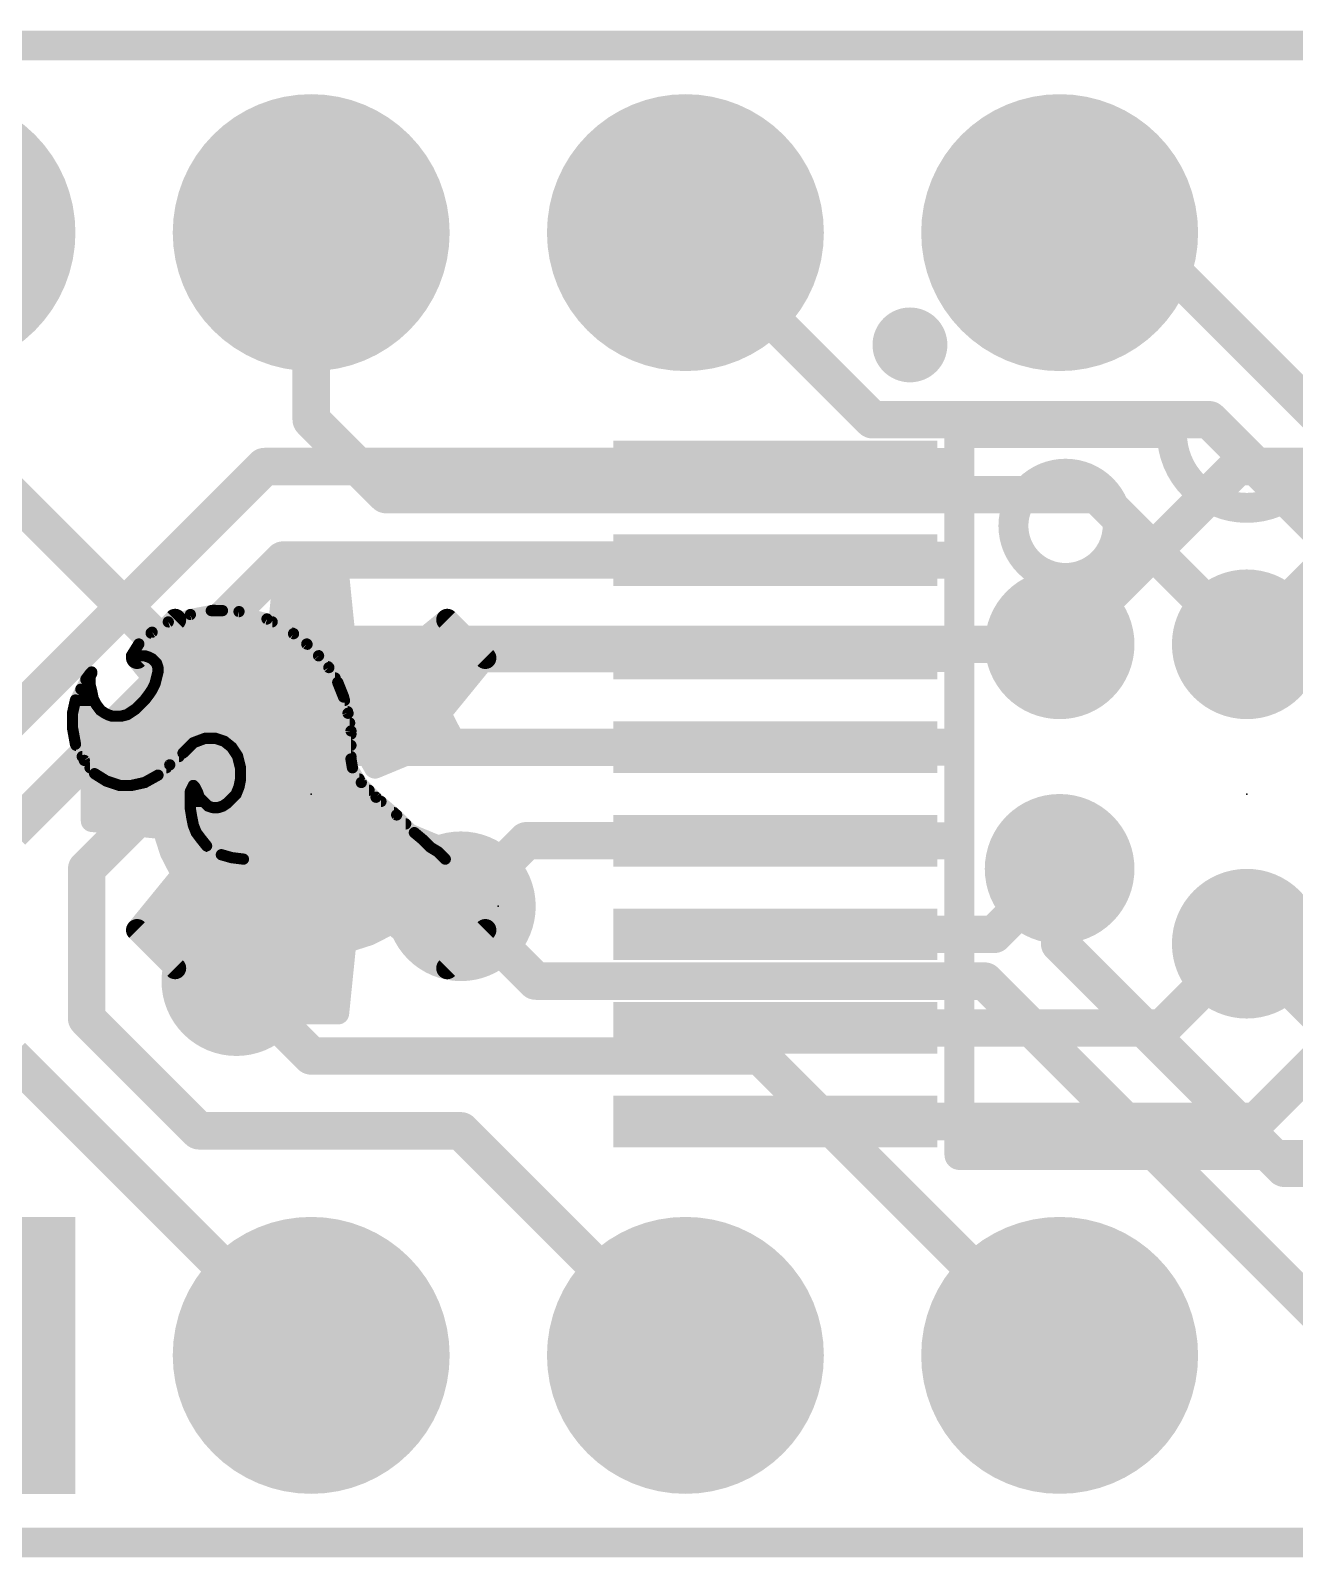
# Model space of a CAD drawing. Extents: x -40 to 67, y -21 to 32.
# Drawn here: x 1.91 to 10.48, y -0.1 to 10.26 of the extents above; entities that cross this region are included whole.
import ezdxf

# ---------------------------------------------------------------- set-up
doc = ezdxf.new("R2010")
doc.units = 0
for name, color, linetype in [('1', 12, 'CONTINUOUS'), ('16', 132, 'CONTINUOUS'), ('17', 110, 'CONTINUOUS'), ('18', 110, 'CONTINUOUS'), ('20', 53, 'CONTINUOUS'), ('21', 41, 'CONTINUOUS'), ('22', 40, 'CONTINUOUS'), ('23', 53, 'CONTINUOUS'), ('24', 53, 'CONTINUOUS'), ('51', 53, 'CONTINUOUS')]:
    doc.layers.add(name, color=color, linetype=linetype)

# ---------------------------------------------------------------- blocks, each defined once
blk = doc.blocks.new('RECT')
blk.add_solid([(-0.5, -0.5), (0.5, -0.5), (-0.5, 0.5), (0.5, 0.5)])
blk = doc.blocks.new('SQUAREP')
blk.add_solid([(-0.5, -0.5), (0.5, -0.5), (-0.5, 0.5), (0.5, 0.5)])
blk = doc.blocks.new('ROUNDP')
at = {"const_width": 0.5}
blk.add_lwpolyline([(0, -0.25, 1), (0, 0.25, 1), (0, -0.25)], format="xyb", dxfattribs=at)
blk = doc.blocks.new('ROUNDV')
at = {"const_width": 0.5}
blk.add_lwpolyline([(0, -0.25, 1), (0, 0.25, 1), (0, -0.25)], format="xyb", dxfattribs=at)

msp = doc.modelspace()

# ---------------------------------------------------------------- linework, layer by layer
at = {"layer": '1', "const_width": 0.254}
for points in [[(3.4925, 7.3025), (1.27, 5.08)], [(6.96, 7.3025), (3.4925, 7.3025)], [(10.0965, 7.3025), (8.89, 6.096)], [(13.36, 7.3025), (10.0965, 7.3025)], [(3.6195, 6.6675), (1.778, 4.826)], [(6.96, 6.6675), (3.6195, 6.6675)], [(10.7315, 6.6675), (10.16, 6.096)], [(3.7465, 6.0325), (2.286, 4.572)], [(6.96, 6.0325), (3.7465, 6.0325)], [(3.8735, 5.3975), (3.302, 4.826)], [(6.96, 5.3975), (3.8735, 5.3975)], [(3.302, 3.81), (3.302, 4.826)], [(5.2705, 4.7625), (4.826, 4.318)], [(6.96, 4.7625), (5.2705, 4.7625)], [(2.286, 4.572), (2.286, 3.556)], [(8.4455, 4.1275), (8.89, 4.572)], [(6.96, 4.1275), (8.4455, 4.1275)], [(9.5885, 3.4925), (10.16, 4.064)], [(11.43, 4.064), (10.2235, 2.8575)], [(2.286, 3.556), (3.048, 2.794)], [(6.96, 3.4925), (9.5885, 3.4925)], [(1.778, 3.302), (3.81, 1.27)], [(3.048, 2.794), (4.826, 2.794)], [(4.826, 2.794), (6.35, 1.27)], [(6.96, 2.8575), (10.2235, 2.8575)]]:
    msp.add_lwpolyline(points, dxfattribs=at)
at = {"layer": '1', "const_width": 0.127}
for points in [[(3.4925, 7.366, 1), (3.4925, 7.239)], [(3.5374, 7.2576, 1), (3.4476, 7.3474)], [(6.96, 7.239, 1), (6.96, 7.366)], [(10.0965, 7.366, 1), (10.0965, 7.239)], [(10.1414, 7.2576, 1), (10.0516, 7.3474)], [(3.6195, 6.731, 1), (3.6195, 6.604)], [(3.6644, 6.6226, 1), (3.5746, 6.7124)], [(6.96, 6.604, 1), (6.96, 6.731)], [(3.7465, 6.096, 1), (3.7465, 5.969)], [(3.7914, 5.9876, 1), (3.7016, 6.0774)], [(6.96, 5.969, 1), (6.96, 6.096)], [(8.8451, 6.1409, 1), (8.9349, 6.0511)], [(10.1151, 6.1409, 1), (10.2049, 6.0511)], [(3.8735, 5.461, 1), (3.8735, 5.334)], [(3.9184, 5.3526, 1), (3.8286, 5.4424)], [(6.96, 5.334, 1), (6.96, 5.461)], [(3.3655, 4.826, 1), (3.2385, 4.826)], [(3.2571, 4.8709, 1), (3.3469, 4.7811)], [(5.2705, 4.826, 1), (5.2705, 4.699)], [(5.3154, 4.7176, 1), (5.2256, 4.8074)], [(6.96, 4.699, 1), (6.96, 4.826)], [(2.3495, 4.572, 1), (2.2225, 4.572)], [(2.2411, 4.6169, 1), (2.3309, 4.5271)], [(8.9349, 4.5271, 1), (8.8451, 4.6169)], [(4.7811, 4.3629, 1), (4.8709, 4.2731)], [(6.96, 4.191, 1), (6.96, 4.064)], [(8.4455, 4.064, 1), (8.4455, 4.191)], [(8.4006, 4.1724, 1), (8.4904, 4.0826)], [(10.2049, 4.0191, 1), (10.1151, 4.1089)], [(3.2385, 3.81, 1), (3.3655, 3.81)], [(2.3309, 3.6009, 1), (2.2411, 3.5111)], [(2.2225, 3.556, 1), (2.3495, 3.556)], [(6.96, 3.556, 1), (6.96, 3.429)], [(9.5436, 3.5374, 1), (9.6334, 3.4476)], [(9.5885, 3.429, 1), (9.5885, 3.556)], [(3.048, 2.8575, 1), (3.048, 2.7305)], [(3.0031, 2.7491, 1), (3.0929, 2.8389)], [(4.8709, 2.8389, 1), (4.7811, 2.7491)], [(4.826, 2.7305, 1), (4.826, 2.8575)], [(6.96, 2.921, 1), (6.96, 2.794)], [(10.1786, 2.9024, 1), (10.2684, 2.8126)], [(10.2235, 2.794, 1), (10.2235, 2.921)], [(3.7651, 1.2251, 1), (3.8549, 1.3149)], [(6.3051, 1.2251, 1), (6.3949, 1.3149)]]:
    msp.add_lwpolyline(points, format="xyb", dxfattribs=at)
at = {"layer": '16', "const_width": 0.254}
for points in [[(3.81, 7.62), (3.81, 8.89)], [(7.62, 7.62), (6.35, 8.89)], [(9.398, 8.89), (8.89, 8.89)], [(11.938, 6.35), (9.398, 8.89)], [(2.794, 6.096), (1.27, 7.62)], [(4.318, 7.112), (3.81, 7.62)], [(9.906, 7.62), (7.62, 7.62)], [(11.43, 6.096), (9.906, 7.62)], [(9.144, 7.112), (4.318, 7.112)], [(10.16, 6.096), (9.144, 7.112)], [(8.89, 6.096), (2.794, 6.096)], [(8.89, 4.572), (8.89, 4.064)], [(5.334, 3.81), (4.826, 4.318)], [(8.89, 4.064), (10.414, 2.54)], [(10.16, 4.064), (11.176, 3.048)], [(3.81, 3.302), (3.302, 3.81)], [(8.382, 3.81), (5.334, 3.81)], [(10.922, 1.27), (8.382, 3.81)], [(6.858, 3.302), (3.81, 3.302)], [(8.89, 1.27), (6.858, 3.302)], [(10.414, 2.54), (12.7, 2.54)]]:
    msp.add_lwpolyline(points, dxfattribs=at)
at = {"layer": '16', "const_width": 0.127}
for points in [[(3.8735, 8.89, 1), (3.7465, 8.89)], [(6.3949, 8.9349, 1), (6.3051, 8.8451)], [(8.89, 8.9535, 1), (8.89, 8.8265)], [(9.4429, 8.9349, 1), (9.3531, 8.8451)], [(9.398, 8.8265, 1), (9.398, 8.9535)], [(3.8549, 7.6649, 1), (3.7651, 7.5751)], [(3.7465, 7.62, 1), (3.8735, 7.62)], [(7.62, 7.6835, 1), (7.62, 7.5565)], [(7.5751, 7.5751, 1), (7.6649, 7.6649)], [(9.9509, 7.6649, 1), (9.8611, 7.5751)], [(9.906, 7.5565, 1), (9.906, 7.6835)], [(4.318, 7.1755, 1), (4.318, 7.0485)], [(4.2731, 7.0671, 1), (4.3629, 7.1569)], [(9.1889, 7.1569, 1), (9.0991, 7.0671)], [(9.144, 7.0485, 1), (9.144, 7.1755)], [(2.794, 6.1595, 1), (2.794, 6.0325)], [(8.89, 6.0325, 1), (8.89, 6.1595)], [(2.7491, 6.0511, 1), (2.8389, 6.1409)], [(10.1151, 6.0511, 1), (10.2049, 6.1409)], [(8.9535, 4.572, 1), (8.8265, 4.572)], [(4.8709, 4.3629, 1), (4.7811, 4.2731)], [(8.9349, 4.1089, 1), (8.8451, 4.0191)], [(10.2049, 4.1089, 1), (10.1151, 4.0191)], [(8.8265, 4.064, 1), (8.9535, 4.064)], [(3.3469, 3.8549, 1), (3.2571, 3.7651)], [(5.334, 3.8735, 1), (5.334, 3.7465)], [(5.2891, 3.7651, 1), (5.3789, 3.8549)], [(8.4269, 3.8549, 1), (8.3371, 3.7651)], [(8.382, 3.7465, 1), (8.382, 3.8735)], [(3.81, 3.3655, 1), (3.81, 3.2385)], [(6.9029, 3.3469, 1), (6.8131, 3.2571)], [(6.858, 3.2385, 1), (6.858, 3.3655)], [(3.7651, 3.2571, 1), (3.8549, 3.3469)], [(10.414, 2.6035, 1), (10.414, 2.4765)], [(10.3691, 2.4951, 1), (10.4589, 2.5849)], [(8.8451, 1.2251, 1), (8.9349, 1.3149)]]:
    msp.add_lwpolyline(points, format="xyb", dxfattribs=at)
at = {"layer": '20', "const_width": 0.2032}
for points in [[(20.32, 10.16), (0, 10.16)], [(0, 0), (20.32, 0)]]:
    msp.add_lwpolyline(points, dxfattribs=at)
at = {"layer": '21'}
for points, const_width in [([(7.874, 8.001, 1), (7.874, 8.255, 1), (7.874, 8.001)], 0.254), ([(8.2608, 7.53, 1), (8.1592, 7.53)], 0.1016), ([(8.21, 7.5808, 1), (8.21, 7.4792)], 0.1016), ([(9.652, 7.53, 1), (10.668, 7.53)], 0.2032), ([(9.7028, 7.53, 1), (9.6012, 7.53)], 0.1016), ([(9.652, 7.4792, 1), (9.652, 7.5808)], 0.1016), ([(8.93, 6.5462, 1), (8.93, 7.2538, 1), (8.93, 6.5462)], 0.2032), ([(2.9865, 6.3167, 1), (2.9935, 6.2793)], 0.0381), ([(2.996, 6.2799, 1), (2.984, 6.3161)], 0.0381), ([(3.1319, 6.3437, 1), (3.1319, 6.3056)], 0.0381), ([(3.1511, 6.347, 1), (3.1489, 6.309)], 0.0381), ([(3.1535, 6.3093, 1), (3.1465, 6.3467)], 0.0381), ([(3.2078, 6.3056, 1), (3.2078, 6.3437)], 0.0381), ([(3.3248, 6.3364, 1), (3.3152, 6.2996)], 0.0381), ([(3.3189, 6.299, 1), (3.3211, 6.337)], 0.0381), ([(2.834, 6.2661, 1), (2.846, 6.2299)], 0.0381), ([(2.8412, 6.2675, 1), (2.8412, 6.2294)], 0.0381), ([(2.8502, 6.2319, 1), (2.8298, 6.2641)], 0.0381), ([(3.5193, 6.2847, 1), (3.5007, 6.2513)], 0.0381), ([(3.5052, 6.2496, 1), (3.5148, 6.2864)], 0.0381), ([(3.5453, 6.2294, 1), (3.5453, 6.2675)], 0.0381), ([(2.6387, 6.1151, 1), (2.6387, 6.077)], 0.0381), ([(2.6273, 6.1122, 1), (2.6527, 6.0838)], 0.0381), ([(2.6562, 6.0879, 1), (2.6238, 6.1081)], 0.0381), ([(2.7235, 6.1913, 1), (2.7235, 6.1532)], 0.0381), ([(2.7198, 6.1941, 1), (2.7402, 6.1619)], 0.0381), ([(2.7427, 6.1638, 1), (2.7173, 6.1922)], 0.0381), ([(3.7017, 6.183, 1), (3.6783, 6.153)], 0.0381), ([(3.6807, 6.1513, 1), (3.6993, 6.1847)], 0.0381), ([(3.6824, 6.1532, 1), (3.6824, 6.1913)], 0.0381), ([(3.7935, 6.1115, 1), (3.7665, 6.0845)], 0.0381), ([(3.7683, 6.083, 1), (3.7917, 6.113)], 0.0381), ([(3.782, 6.077, 1), (3.782, 6.1151)], 0.0381), ([(2.59, 6.0371, 1), (2.59, 5.999)], 0.0381), ([(2.5738, 6.0281, 1), (2.6062, 6.0079)], 0.0381), ([(2.5911, 6.0389, 1), (2.5911, 6.0008)], 0.0381), ([(2.686, 6.0361, 1), (2.674, 5.9999)], 0.0381), ([(2.68, 5.999, 1), (2.68, 6.0371)], 0.0381), ([(2.7185, 6.025, 1), (2.7015, 5.991)], 0.0381), ([(2.704, 5.9899, 1), (2.716, 6.0261)], 0.0381), ([(2.7435, 6.0115, 1), (2.7165, 5.9845)], 0.0381), ([(2.7215, 5.981, 1), (2.7385, 6.015)], 0.0381), ([(3.8743, 6.0305, 1), (3.8457, 6.0055)], 0.0381), ([(3.8465, 6.0045, 1), (3.8735, 6.0315)], 0.0381), ([(3.8582, 6.0008, 1), (3.8582, 6.0389)], 0.0381), ([(2.2965, 5.9115, 1), (2.3235, 5.8845)], 0.0381), ([(2.3291, 5.878, 1), (2.291, 5.878)], 0.0381), ([(2.3252, 5.8866, 1), (2.2948, 5.9094)], 0.0381), ([(2.3391, 5.908, 1), (2.301, 5.908)], 0.0381), ([(2.301, 5.898, 1), (2.3391, 5.898)], 0.0381), ([(2.337, 5.8895, 1), (2.303, 5.9065)], 0.0381), ([(2.3335, 5.8945, 1), (2.3065, 5.9215)], 0.0381), ([(2.7781, 5.974, 1), (2.7419, 5.962)], 0.0381), ([(2.7465, 5.9545, 1), (2.7735, 5.9815)], 0.0381), ([(2.7681, 5.9627, 1), (2.7681, 5.9245)], 0.0381), ([(2.7891, 5.938, 1), (2.751, 5.938)], 0.0381), ([(2.751, 5.908, 1), (2.7891, 5.908)], 0.0381), ([(2.7885, 5.9034, 1), (2.7515, 5.9126)], 0.0381), ([(2.7519, 5.932, 1), (2.7881, 5.944)], 0.0381), ([(3.9463, 5.9478, 1), (3.9137, 5.9282)], 0.0381), ([(3.9157, 5.9255, 1), (3.9443, 5.9505)], 0.0381), ([(3.9251, 5.9245, 1), (3.9251, 5.9627)], 0.0381), ([(2.2466, 5.8102, 1), (2.2466, 5.7721)], 0.0381), ([(2.2648, 5.8694, 1), (2.2952, 5.8466)], 0.0381), ([(2.297, 5.8495, 1), (2.263, 5.8665)], 0.0381), ([(2.2871, 5.8864, 1), (2.2871, 5.8483)], 0.0381), ([(2.293, 5.8865, 1), (2.327, 5.8695)], 0.0381), ([(2.3285, 5.8226, 1), (2.2915, 5.8134)], 0.0381), ([(2.291, 5.818, 1), (2.3291, 5.818)], 0.0381), ([(2.3387, 5.7817, 1), (2.3013, 5.7743)], 0.0381), ([(2.31, 5.8483, 1), (2.31, 5.8864)], 0.0381), ([(2.3167, 5.7721, 1), (2.3167, 5.8102)], 0.0381), ([(2.713, 5.7965, 1), (2.747, 5.7795)], 0.0381), ([(2.7316, 5.8102, 1), (2.7316, 5.7721)], 0.0381), ([(2.7459, 5.7774, 1), (2.7141, 5.7986)], 0.0381), ([(2.7315, 5.8326, 1), (2.7685, 5.8234)], 0.0381), ([(2.767, 5.8195, 1), (2.733, 5.8365)], 0.0381), ([(2.7599, 5.8864, 1), (2.7599, 5.8483)], 0.0381), ([(4.0077, 5.8451, 1), (3.9723, 5.8309)], 0.0381), ([(3.9724, 5.8483, 1), (3.9724, 5.8864)], 0.0381), ([(3.9737, 5.8282, 1), (4.0063, 5.8478)], 0.0381), ([(4.0087, 5.7721, 1), (4.0087, 5.8102)], 0.0381), ([(2.2093, 5.734, 1), (2.2093, 5.6959)], 0.0381), ([(2.193, 5.7265, 1), (2.227, 5.7095)], 0.0381), ([(2.2286, 5.7139, 1), (2.1914, 5.7221)], 0.0381), ([(2.3015, 5.7734, 1), (2.3385, 5.7826)], 0.0381), ([(2.347, 5.7365, 1), (2.313, 5.7195)], 0.0381), ([(2.3113, 5.7243, 1), (2.3487, 5.7317)], 0.0381), ([(2.3652, 5.6994, 1), (2.3348, 5.6766)], 0.0381), ([(2.333, 5.6795, 1), (2.367, 5.6965)], 0.0381), ([(2.3365, 5.6959, 1), (2.3365, 5.734)], 0.0381), ([(2.677, 5.734, 1), (2.677, 5.6959)], 0.0381), ([(2.6648, 5.7294, 1), (2.6952, 5.7066)], 0.0381), ([(2.6935, 5.7045, 1), (2.6665, 5.7315)], 0.0381), ([(2.6941, 5.7686, 1), (2.7259, 5.7474)], 0.0381), ([(2.7252, 5.7466, 1), (2.6948, 5.7694)], 0.0381), ([(4.0484, 5.743, 1), (4.0116, 5.733)], 0.0381), ([(4.0123, 5.7309, 1), (4.0477, 5.7451)], 0.0381), ([(4.0363, 5.6959, 1), (4.0363, 5.734)], 0.0381), ([(2.209, 5.628, 1), (2.1709, 5.628)], 0.0381), ([(2.1714, 5.6321, 1), (2.2086, 5.6239)], 0.0381), ([(2.19, 5.5817, 1), (2.19, 5.5436)], 0.0381), ([(2.1924, 5.6579, 1), (2.1924, 5.6198)], 0.0381), ([(2.3906, 5.6639, 1), (2.3694, 5.6321)], 0.0381), ([(2.3648, 5.6366, 1), (2.3952, 5.6594)], 0.0381), ([(2.4185, 5.645, 1), (2.4015, 5.611)], 0.0381), ([(2.3938, 5.6198, 1), (2.3938, 5.6579)], 0.0381), ([(2.3994, 5.6121, 1), (2.4206, 5.6439)], 0.0381), ([(2.436, 5.6361, 1), (2.424, 5.5999)], 0.0381), ([(2.4215, 5.601, 1), (2.4385, 5.635)], 0.0381), ([(2.46, 5.6271, 1), (2.46, 5.589)], 0.0381), ([(2.454, 5.5899, 1), (2.466, 5.6261)], 0.0381), ([(2.5154, 5.6265, 1), (2.5246, 5.5895)], 0.0381), ([(2.52, 5.589, 1), (2.52, 5.6271)], 0.0381), ([(2.5494, 5.6339, 1), (2.5706, 5.6021)], 0.0381), ([(2.5646, 5.5995, 1), (2.5554, 5.6365)], 0.0381), ([(2.5912, 5.6579, 1), (2.5912, 5.6198)], 0.0381), ([(2.6065, 5.6715, 1), (2.6335, 5.6445)], 0.0381), ([(2.6306, 5.6421, 1), (2.6094, 5.6739)], 0.0381), ([(4.0788, 5.6311, 1), (4.0412, 5.6249)], 0.0381), ([(4.0416, 5.623, 1), (4.0784, 5.633)], 0.0381), ([(4.0571, 5.6198, 1), (4.0571, 5.6579)], 0.0381), ([(4.0709, 5.5436, 1), (4.0709, 5.5817)], 0.0381), ([(2.2087, 5.5314, 1), (2.1713, 5.5246)], 0.0381), ([(2.1709, 5.528, 1), (2.209, 5.528)], 0.0381), ([(2.1976, 5.5055, 1), (2.1976, 5.4674)], 0.0381), ([(3.09, 5.4771, 1), (3.09, 5.439)], 0.0381), ([(3.0967, 5.4402, 1), (3.0833, 5.4758)], 0.0381), ([(3.166, 5.4761, 1), (3.154, 5.4399)], 0.0381), ([(3.16, 5.439, 1), (3.16, 5.4771)], 0.0381), ([(4.0991, 5.508, 1), (4.061, 5.508)], 0.0381), ([(4.0612, 5.5049, 1), (4.0988, 5.5111)], 0.0381), ([(4.08, 5.4674, 1), (4.08, 5.5055)], 0.0381), ([(2.2267, 5.4271, 1), (2.1933, 5.4089)], 0.0381), ([(2.1913, 5.4146, 1), (2.2287, 5.4214)], 0.0381), ([(2.2143, 5.4293, 1), (2.2143, 5.3912)], 0.0381), ([(2.9265, 5.3715, 1), (2.9535, 5.3445)], 0.0381), ([(2.9527, 5.3438, 1), (2.9273, 5.3722)], 0.0381), ([(3.0033, 5.4458, 1), (3.0167, 5.4102)], 0.0381), ([(2.9922, 5.3912, 1), (2.9922, 5.4293)], 0.0381), ([(3.0235, 5.4145, 1), (2.9965, 5.4415)], 0.0381), ([(3.2319, 5.4529, 1), (3.2081, 5.4231)], 0.0381), ([(3.214, 5.4199, 1), (3.226, 5.4561)], 0.0381), ([(3.2548, 5.4293, 1), (3.2548, 5.3912)], 0.0381), ([(3.2859, 5.4086, 1), (3.2541, 5.3874)], 0.0381), ([(3.2581, 5.3831, 1), (3.2819, 5.4129)], 0.0381), ([(4.08, 5.3912, 1), (4.08, 5.4293)], 0.0381), ([(2.2558, 5.3531, 1), (2.2558, 5.315)], 0.0381), ([(2.285, 5.3197, 1), (2.255, 5.2963)], 0.0381), ([(2.2533, 5.2989, 1), (2.2867, 5.3171)], 0.0381), ([(2.309, 5.2769, 1), (2.309, 5.2388)], 0.0381), ([(2.8269, 5.2388, 1), (2.8269, 5.2769)], 0.0381), ([(2.8373, 5.2922, 1), (2.8627, 5.2638)], 0.0381), ([(2.8625, 5.2637, 1), (2.8375, 5.2923)], 0.0381), ([(2.913, 5.315, 1), (2.913, 5.3531)], 0.0381), ([(3.3285, 5.3426, 1), (3.2915, 5.3334)], 0.0381), ([(3.311, 5.3531, 1), (3.311, 5.315)], 0.0381), ([(3.2941, 5.3274, 1), (3.3259, 5.3486)], 0.0381), ([(3.3491, 5.258, 1), (3.311, 5.258)], 0.0381), ([(3.33, 5.2769, 1), (3.33, 5.2388)], 0.0381), ([(4.0988, 5.3211, 1), (4.0612, 5.3149)], 0.0381), ([(4.061, 5.318, 1), (4.0991, 5.318)], 0.0381), ([(4.1063, 5.2678, 1), (4.0737, 5.2482)], 0.0381), ([(4.08, 5.315, 1), (4.08, 5.3531)], 0.0381), ([(4.0901, 5.2388, 1), (4.0901, 5.2769)], 0.0381), ([(2.3501, 5.2342, 1), (2.3299, 5.2018)], 0.0381), ([(2.325, 5.2063, 1), (2.355, 5.2297)], 0.0381), ([(2.3982, 5.2007, 1), (2.3982, 5.1626)], 0.0381), ([(2.426, 5.1861, 1), (2.414, 5.1499)], 0.0381), ([(2.4099, 5.1518, 1), (2.4301, 5.1842)], 0.0381), ([(2.6707, 5.1747, 1), (2.6893, 5.1413)], 0.0381), ([(2.6841, 5.1394, 1), (2.6759, 5.1766)], 0.0381), ([(2.7225, 5.1626, 1), (2.7225, 5.2007)], 0.0381), ([(2.7575, 5.2223, 1), (2.7825, 5.1937)], 0.0381), ([(2.7793, 5.1913, 1), (2.7607, 5.2247)], 0.0381), ([(3.33, 5.2007, 1), (3.33, 5.1626)], 0.0381), ([(3.311, 5.178, 1), (3.3491, 5.178)], 0.0381), ([(3.3487, 5.1743, 1), (3.3113, 5.1817)], 0.0381), ([(3.3115, 5.2534, 1), (3.3485, 5.2626)], 0.0381), ([(4.0712, 5.2549, 1), (4.1088, 5.2611)], 0.0381), ([(4.1635, 5.1715, 1), (4.1365, 5.1445)], 0.0381), ([(4.1337, 5.1482, 1), (4.1663, 5.1678)], 0.0381), ([(4.1358, 5.1626, 1), (4.1358, 5.2007)], 0.0381), ([(2.51, 5.157, 1), (2.51, 5.1189)], 0.0381), ([(2.504, 5.1199, 1), (2.516, 5.1561)], 0.0381), ([(2.5859, 5.1566, 1), (2.5941, 5.1194)], 0.0381), ([(2.59, 5.1189, 1), (2.59, 5.157)], 0.0381), ([(2.973, 5.1065, 1), (3.007, 5.0895)], 0.0381), ([(3.0091, 5.098, 1), (2.971, 5.098)], 0.0381), ([(2.9937, 5.1245, 1), (2.9937, 5.0864)], 0.0381), ([(3.0235, 5.1515, 1), (2.9965, 5.1245)], 0.0381), ([(3.027, 5.1295, 1), (2.993, 5.1465)], 0.0381), ([(3.037, 5.1365, 1), (3.003, 5.1195)], 0.0381), ([(3.0065, 5.1145, 1), (3.0335, 5.1415)], 0.0381), ([(3.0581, 5.094, 1), (3.0219, 5.082)], 0.0381), ([(3.023, 5.0795, 1), (3.057, 5.0965)], 0.0381), ([(3.0635, 5.0715, 1), (3.0365, 5.0445)], 0.0381), ([(3.0313, 5.0864, 1), (3.0313, 5.1245)], 0.0381), ([(3.0319, 5.052, 1), (3.0681, 5.064)], 0.0381), ([(3.2823, 5.0851, 1), (3.3177, 5.0709)], 0.0381), ([(3.3135, 5.0645, 1), (3.2865, 5.0915)], 0.0381), ([(3.311, 5.1245, 1), (3.311, 5.0864)], 0.0381), ([(3.3013, 5.1317, 1), (3.3387, 5.1243)], 0.0381), ([(3.3377, 5.1209, 1), (3.3023, 5.1351)], 0.0381), ([(4.2026, 5.0864, 1), (4.2026, 5.1245)], 0.0381), ([(4.2624, 5.0725, 1), (4.2376, 5.0435)], 0.0381), ([(4.2365, 5.0445, 1), (4.2635, 5.0715)], 0.0381), ([(2.99, 5.0483, 1), (2.99, 5.0102)], 0.0381), ([(3.0088, 4.9811, 1), (2.9712, 4.9749)], 0.0381), ([(2.971, 4.978, 1), (3.0091, 4.978)], 0.0381), ([(2.9942, 4.9721, 1), (2.9942, 4.934)], 0.0381), ([(3.0788, 5.0102, 1), (3.0788, 5.0483)], 0.0381), ([(3.116, 5.0161, 1), (3.104, 4.9799)], 0.0381), ([(3.0965, 4.9845, 1), (3.1235, 5.0115)], 0.0381), ([(3.14, 5.0071, 1), (3.14, 4.969)], 0.0381), ([(3.134, 4.9699, 1), (3.146, 5.0061)], 0.0381), ([(3.174, 5.0061, 1), (3.186, 4.9699)], 0.0381), ([(3.18, 4.969, 1), (3.18, 5.0071)], 0.0381), ([(3.1994, 5.0139, 1), (3.2206, 4.9821)], 0.0381), ([(3.216, 4.9799, 1), (3.204, 5.0161)], 0.0381), ([(3.2265, 5.0315, 1), (3.2535, 5.0045)], 0.0381), ([(3.2506, 5.0021, 1), (3.2294, 5.0339)], 0.0381), ([(3.2512, 5.0483, 1), (3.2512, 5.0102)], 0.0381), ([(4.2836, 5.0102, 1), (4.2836, 5.0483)], 0.0381), ([(4.4035, 4.9515, 1), (4.3765, 4.9245)], 0.0381), ([(4.3725, 4.934, 1), (4.3725, 4.9721)], 0.0381), ([(3.0187, 4.9217, 1), (2.9813, 4.9143)], 0.0381), ([(2.9812, 4.9149, 1), (3.0188, 4.9211)], 0.0381), ([(3.0082, 4.8959, 1), (3.0082, 4.8578)], 0.0381), ([(3.0277, 4.8751, 1), (2.9923, 4.8609)], 0.0381), ([(2.9913, 4.8643, 1), (3.0287, 4.8717)], 0.0381), ([(4.3776, 4.9235, 1), (4.4024, 4.9525)], 0.0381), ([(4.4512, 4.8578, 1), (4.4512, 4.8959)], 0.0381), ([(3.0452, 4.8294, 1), (3.0148, 4.8066)], 0.0381), ([(3.0123, 4.8109, 1), (3.0477, 4.8251)], 0.0381), ([(3.0431, 4.8197, 1), (3.0431, 4.7816)], 0.0381), ([(3.0749, 4.7899, 1), (3.0451, 4.7661)], 0.0381), ([(3.0448, 4.7666, 1), (3.0752, 4.7894)], 0.0381), ([(4.5222, 4.8326, 1), (4.4978, 4.8034)], 0.0381), ([(4.4965, 4.8045, 1), (4.5235, 4.8315)], 0.0381), ([(4.5309, 4.7816, 1), (4.5309, 4.8197)], 0.0381), ([(4.5835, 4.7815, 1), (4.5565, 4.7545)], 0.0381), ([(4.5578, 4.7534, 1), (4.5822, 4.7826)], 0.0381), ([(3.1098, 4.7443, 1), (3.0902, 4.7117)], 0.0381), ([(3.0851, 4.7161, 1), (3.1149, 4.7399)], 0.0381), ([(3.106, 4.7435, 1), (3.106, 4.7054)], 0.0381), ([(3.2052, 4.6863, 1), (3.1948, 4.6497)], 0.0381), ([(3.1902, 4.6517, 1), (3.2098, 4.6843)], 0.0381), ([(3.2693, 4.6673, 1), (3.2693, 4.6292)], 0.0381), ([(3.2724, 4.6669, 1), (3.2676, 4.6291)], 0.0381), ([(3.2648, 4.6297, 1), (3.2752, 4.6663)], 0.0381), ([(3.35, 4.657, 1), (3.35, 4.6189)], 0.0381), ([(3.3476, 4.6191, 1), (3.3524, 4.6569)], 0.0381), ([(4.6298, 4.7343, 1), (4.6102, 4.7017)], 0.0381), ([(4.6065, 4.7045, 1), (4.6335, 4.7315)], 0.0381), ([(4.6136, 4.7054, 1), (4.6136, 4.7435)], 0.0381), ([(4.6835, 4.7015, 1), (4.6565, 4.6745)], 0.0381), ([(4.6602, 4.6717, 1), (4.6798, 4.7043)], 0.0381), ([(4.7065, 4.6245, 1), (4.7335, 4.6515)], 0.0381), ([(4.7098, 4.6292, 1), (4.7098, 4.6673)], 0.0381), ([(4.72, 4.6189, 1), (4.72, 4.657)], 0.0381), ([(8.21, 2.6808, 1), (8.21, 2.5792)], 0.1016), ([(8.1592, 2.63, 1), (8.2608, 2.63)], 0.1016)]:
    msp.add_lwpolyline(points, format="xyb", dxfattribs=dict(at, const_width=const_width))
for points, const_width in [([(8.21, 2.63), (8.21, 7.53)], 0.2032), ([(9.652, 7.53), (8.21, 7.53)], 0.2032), ([(2.99, 6.298), (2.84, 6.248)], 0.0762), ([(3.15, 6.328), (2.99, 6.298)], 0.0762), ([(3.1319, 6.3246), (3.2078, 6.3246)], 0.0762), ([(3.32, 6.318), (3.15, 6.328)], 0.0762), ([(3.51, 6.268), (3.32, 6.318)], 0.0762), ([(2.84, 6.248), (2.73, 6.178)], 0.0762), ([(2.8412, 6.2484), (3.5453, 6.2484)], 0.0762), ([(3.69, 6.168), (3.51, 6.268)], 0.0762), ([(2.64, 6.098), (2.59, 6.018)], 0.0762), ([(2.6387, 6.096), (3.782, 6.096)], 0.0762), ([(2.73, 6.178), (2.64, 6.098)], 0.0762), ([(2.7235, 6.1722), (3.6824, 6.1722)], 0.0762), ([(3.78, 6.098), (3.69, 6.168)], 0.0762), ([(3.86, 6.018), (3.78, 6.098)], 0.0762), ([(2.59, 6.018), (2.68, 6.018)], 0.0762), ([(2.5911, 6.0198), (3.8582, 6.0198)], 0.0762), ([(2.68, 6.018), (2.71, 6.008)], 0.0762), ([(2.71, 6.008), (2.73, 5.998)], 0.0762), ([(2.73, 5.998), (2.76, 5.968)], 0.0762), ([(3.93, 5.938), (3.86, 6.018)], 0.0762), ([(2.31, 5.898), (2.28, 5.858)], 0.0762), ([(2.32, 5.908), (2.31, 5.898)], 0.0762), ([(2.31, 5.878), (2.32, 5.898)], 0.0762), ([(2.31, 5.818), (2.31, 5.878)], 0.0762), ([(2.32, 5.898), (2.32, 5.908)], 0.0762), ([(2.77, 5.908), (2.75, 5.828)], 0.0762), ([(2.76, 5.968), (2.77, 5.938)], 0.0762), ([(2.7681, 5.9436), (3.9251, 5.9436)], 0.0762), ([(2.77, 5.938), (2.77, 5.908)], 0.0762), ([(3.99, 5.838), (3.93, 5.938)], 0.0762), ([(2.28, 5.858), (2.21, 5.718)], 0.0762), ([(2.2466, 5.7912), (2.3167, 5.7912)], 0.0762), ([(2.2871, 5.8674), (2.31, 5.8674)], 0.0762), ([(2.32, 5.778), (2.31, 5.818)], 0.0762), ([(2.33, 5.728), (2.32, 5.778)], 0.0762), ([(2.73, 5.788), (2.71, 5.758)], 0.0762), ([(2.75, 5.828), (2.73, 5.788)], 0.0762), ([(2.7316, 5.7912), (4.0087, 5.7912)], 0.0762), ([(2.7599, 5.8674), (3.9724, 5.8674)], 0.0762), ([(4.03, 5.738), (3.99, 5.838)], 0.0762), ([(2.21, 5.718), (2.19, 5.628)], 0.0762), ([(2.2093, 5.715), (2.3365, 5.715)], 0.0762), ([(2.35, 5.688), (2.33, 5.728)], 0.0762), ([(2.38, 5.648), (2.35, 5.688)], 0.0762), ([(2.68, 5.718), (2.62, 5.658)], 0.0762), ([(2.677, 5.715), (4.0363, 5.715)], 0.0762), ([(2.71, 5.758), (2.68, 5.718)], 0.0762), ([(4.06, 5.628), (4.03, 5.738)], 0.0762), ([(2.19, 5.628), (2.19, 5.528)], 0.0762), ([(2.19, 5.5626), (4.0709, 5.5626)], 0.0762), ([(2.1924, 5.6388), (2.3938, 5.6388)], 0.0762), ([(2.41, 5.628), (2.38, 5.648)], 0.0762), ([(2.43, 5.618), (2.41, 5.628)], 0.0762), ([(2.46, 5.608), (2.43, 5.618)], 0.0762), ([(2.52, 5.608), (2.46, 5.608)], 0.0762), ([(2.56, 5.618), (2.52, 5.608)], 0.0762), ([(2.62, 5.658), (2.56, 5.618)], 0.0762), ([(2.5912, 5.6388), (4.0571, 5.6388)], 0.0762), ([(4.08, 5.508), (4.06, 5.628)], 0.0762), ([(2.19, 5.528), (2.21, 5.418)], 0.0762), ([(2.1976, 5.4864), (4.08, 5.4864)], 0.0762), ([(3.01, 5.428), (3.09, 5.458)], 0.0762), ([(3.09, 5.458), (3.16, 5.458)], 0.0762), ([(3.16, 5.458), (3.22, 5.438)], 0.0762), ([(4.08, 5.318), (4.08, 5.508)], 0.0762), ([(2.21, 5.418), (2.27, 5.308)], 0.0762), ([(2.2143, 5.4102), (2.9922, 5.4102)], 0.0762), ([(2.85, 5.278), (2.94, 5.358)], 0.0762), ([(2.94, 5.358), (3.01, 5.428)], 0.0762), ([(3.22, 5.438), (3.27, 5.398)], 0.0762), ([(3.2548, 5.4102), (4.08, 5.4102)], 0.0762), ([(3.27, 5.398), (3.31, 5.338)], 0.0762), ([(2.2558, 5.334), (2.913, 5.334)], 0.0762), ([(2.27, 5.308), (2.34, 5.218)], 0.0762), ([(2.309, 5.2578), (2.8269, 5.2578)], 0.0762), ([(2.77, 5.208), (2.85, 5.278)], 0.0762), ([(3.31, 5.338), (3.33, 5.258)], 0.0762), ([(3.311, 5.334), (4.08, 5.334)], 0.0762), ([(3.33, 5.258), (3.33, 5.178)], 0.0762), ([(3.33, 5.2578), (4.0901, 5.2578)], 0.0762), ([(4.09, 5.258), (4.08, 5.318)], 0.0762), ([(4.15, 5.158), (4.09, 5.258)], 0.0762), ([(2.34, 5.218), (2.42, 5.168)], 0.0762), ([(2.3982, 5.1816), (2.7225, 5.1816)], 0.0762), ([(2.42, 5.168), (2.51, 5.138)], 0.0762), ([(2.59, 5.138), (2.68, 5.158)], 0.0762), ([(2.68, 5.158), (2.77, 5.208)], 0.0762), ([(3.33, 5.178), (3.32, 5.128)], 0.0762), ([(3.33, 5.1816), (4.1358, 5.1816)], 0.0762), ([(4.25, 5.058), (4.15, 5.158)], 0.0762), ([(2.51, 5.138), (2.59, 5.138)], 0.0762), ([(3.01, 5.138), (2.99, 5.098)], 0.0762), ([(2.99, 5.098), (2.99, 4.978)], 0.0762), ([(2.9937, 5.1054), (3.0313, 5.1054)], 0.0762), ([(3.02, 5.128), (3.01, 5.138)], 0.0762), ([(3.04, 5.088), (3.02, 5.128)], 0.0762), ([(3.05, 5.058), (3.04, 5.088)], 0.0762), ([(3.11, 4.998), (3.05, 5.058)], 0.0762), ([(3.3, 5.078), (3.24, 5.018)], 0.0762), ([(3.32, 5.128), (3.3, 5.078)], 0.0762), ([(3.311, 5.1054), (4.2026, 5.1054)], 0.0762), ([(4.39, 4.938), (4.25, 5.058)], 0.0762), ([(2.99, 5.0292), (3.0788, 5.0292)], 0.0762), ([(2.99, 4.978), (3, 4.918)], 0.0762), ([(2.9942, 4.953), (4.3725, 4.953)], 0.0762), ([(3.14, 4.988), (3.11, 4.998)], 0.0762), ([(3.18, 4.988), (3.14, 4.988)], 0.0762), ([(3.21, 4.998), (3.18, 4.988)], 0.0762), ([(3.24, 5.018), (3.21, 4.998)], 0.0762), ([(3.2512, 5.0292), (4.2836, 5.0292)], 0.0762), ([(4.51, 4.818), (4.39, 4.938)], 0.0762), ([(3, 4.918), (3.01, 4.868)], 0.0762), ([(3.0082, 4.8768), (4.4512, 4.8768)], 0.0762), ([(3.01, 4.868), (3.03, 4.818)], 0.0762), ([(3.03, 4.818), (3.06, 4.778)], 0.0762), ([(3.0431, 4.8006), (4.5309, 4.8006)], 0.0762), ([(3.06, 4.778), (3.1, 4.728)], 0.0762), ([(4.57, 4.768), (4.51, 4.818)], 0.0762), ([(4.62, 4.718), (4.57, 4.768)], 0.0762), ([(3.1, 4.728), (3.2, 4.668)], 0.0762), ([(3.106, 4.7244), (4.6136, 4.7244)], 0.0762), ([(3.2, 4.668), (3.27, 4.648)], 0.0762), ([(3.2693, 4.6482), (4.7098, 4.6482)], 0.0762), ([(3.27, 4.648), (3.35, 4.638)], 0.0762), ([(3.35, 4.638), (4.72, 4.638)], 0.0762), ([(4.67, 4.688), (4.62, 4.718)], 0.0762), ([(4.72, 4.638), (4.67, 4.688)], 0.0762), ([(12.11, 2.63), (8.21, 2.63)], 0.2032)]:
    msp.add_lwpolyline(points, dxfattribs=dict(at, const_width=const_width))
at = {"layer": '22', "const_width": 0.15}
for points in [[(3.578, 6.0849), (3.6272, 6.5688)], [(3.6272, 6.5688), (3.9928, 6.5688)], [(3.9928, 6.5688), (4.042, 6.0849)], [(3.6151, 6.45), (4.0049, 6.45)], [(2.628, 6.0035), (2.8865, 6.262)], [(2.8865, 6.262), (3.2635, 5.9546)], [(3.5999, 6.3), (4.0201, 6.3)], [(4.3565, 5.9546), (4.7335, 6.262)], [(4.7335, 6.262), (4.992, 6.0035)], [(2.7745, 6.15), (3.0239, 6.15)], [(3.5846, 6.15), (4.0354, 6.15)], [(4.5961, 6.15), (4.8455, 6.15)], [(3.4153, 6.0328), (3.578, 6.0849)], [(4.042, 6.0849), (4.2047, 6.0328)], [(2.9354, 5.6265), (2.628, 6.0035)], [(2.6309, 6), (3.2078, 6)], [(3.2635, 5.9546), (3.4153, 6.0328)], [(3.3516, 6), (4.2684, 6)], [(4.2047, 6.0328), (4.3565, 5.9546)], [(4.4122, 6), (4.9891, 6)], [(4.992, 6.0035), (4.6846, 5.6265)], [(2.7532, 5.85), (4.8668, 5.85)], [(2.8572, 5.4747), (2.9354, 5.6265)], [(2.8755, 5.7), (4.7445, 5.7)], [(4.6846, 5.6265), (4.7628, 5.4747)], [(2.896, 5.55), (4.724, 5.55)], [(3.6986, 5.5353), (3.5936, 5.4958)], [(3.81, 5.5488), (3.6986, 5.5353)], [(3.9194, 5.5359), (3.81, 5.5488)], [(4.0228, 5.4977), (3.9194, 5.5359)], [(2.8051, 5.312), (2.8572, 5.4747)], [(3.501, 5.4324), (3.4261, 5.3489)], [(3.5936, 5.4958), (3.501, 5.4324)], [(4.1145, 5.4365), (4.0228, 5.4977)], [(4.1893, 5.3556), (4.1145, 5.4365)], [(4.7628, 5.4747), (4.2431, 5.2594)], [(2.8333, 5.4), (3.4719, 5.4)], [(3.4261, 5.3489), (3.3732, 5.2499)], [(4.1482, 5.4), (4.5825, 5.4)], [(4.2431, 5.2594), (4.1893, 5.3556)], [(2.3212, 5.2628), (2.8051, 5.312)], [(2.3212, 4.8972), (2.3212, 5.2628)], [(2.3212, 5.25), (3.3733, 5.25)], [(3.3732, 5.2499), (3.3454, 5.1412)], [(3.3454, 5.1412), (3.3442, 5.029)], [(2.3212, 5.1), (3.3449, 5.1)], [(3.3442, 5.029), (3.3696, 4.9198)], [(2.3212, 4.95), (3.3626, 4.95)], [(3.3696, 4.9198), (3.4204, 4.8197)], [(4.188, 4.8028), (4.2431, 4.9006)], [(4.2431, 4.9006), (4.7628, 4.6853)], [(2.8051, 4.848), (2.3212, 4.8972)], [(2.8572, 4.6853), (2.8051, 4.848)], [(2.8205, 4.8), (3.4372, 4.8)], [(3.4204, 4.8197), (3.4934, 4.7345)], [(4.1113, 4.721), (4.188, 4.8028)], [(4.1854, 4.8), (4.4859, 4.8)], [(3.4934, 4.7345), (3.5846, 4.6692)], [(4.0173, 4.6597), (4.1113, 4.721)], [(2.9354, 4.5335), (2.8572, 4.6853)], [(2.8754, 4.65), (3.6323, 4.65)], [(3.5846, 4.6692), (3.6887, 4.6273)], [(3.6887, 4.6273), (3.7998, 4.6115)], [(3.7998, 4.6115), (3.9115, 4.6225)], [(3.9115, 4.6225), (4.0173, 4.6597)], [(3.9899, 4.65), (4.7446, 4.65)], [(4.7628, 4.6853), (4.6846, 4.5335)], [(2.628, 4.1565), (2.9354, 4.5335)], [(2.9081, 4.5), (4.7119, 4.5)], [(4.6846, 4.5335), (4.992, 4.1565)], [(2.7858, 4.35), (4.8342, 4.35)], [(2.6635, 4.2), (3.2569, 4.2)], [(3.2635, 4.2054), (2.8865, 3.898)], [(3.4153, 4.1272), (3.2635, 4.2054)], [(3.274, 4.2), (4.346, 4.2)], [(4.3565, 4.2054), (4.2047, 4.1272)], [(4.7335, 3.898), (4.3565, 4.2054)], [(4.3631, 4.2), (4.9565, 4.2)], [(2.8865, 3.898), (2.628, 4.1565)], [(3.578, 4.0751), (3.4153, 4.1272)], [(3.6272, 3.5912), (3.578, 4.0751)], [(4.042, 4.0751), (3.9928, 3.5912)], [(4.2047, 4.1272), (4.042, 4.0751)], [(4.992, 4.1565), (4.7335, 3.898)], [(2.7345, 4.05), (3.0729, 4.05)], [(3.5806, 4.05), (4.0395, 4.05)], [(4.5471, 4.05), (4.8855, 4.05)], [(2.8845, 3.9), (2.889, 3.9)], [(3.5958, 3.9), (4.0242, 3.9)], [(4.7311, 3.9), (4.7355, 3.9)], [(3.6111, 3.75), (4.0089, 3.75)], [(3.6263, 3.6), (3.9937, 3.6)], [(3.9928, 3.5912), (3.6272, 3.5912)]]:
    msp.add_lwpolyline(points, dxfattribs=at)
at = {"layer": '22', "const_width": 0.075}
for points in [[(3.6272, 6.6063, 1), (3.6272, 6.5313)], [(3.6645, 6.565, 1), (3.5899, 6.5726)], [(4.0301, 6.5726, 1), (3.9555, 6.565)], [(3.9928, 6.5313, 1), (3.9928, 6.6063)], [(3.6151, 6.4875, 1), (3.6151, 6.4125)], [(4.0049, 6.4125, 1), (4.0049, 6.4875)], [(2.9102, 6.2911, 1), (2.8628, 6.2329)], [(2.913, 6.2355, 1), (2.86, 6.2885)], [(3.5999, 6.3375, 1), (3.5999, 6.2625)], [(4.0201, 6.2625, 1), (4.0201, 6.3375)], [(4.76, 6.2885, 1), (4.707, 6.2355)], [(4.7572, 6.2329, 1), (4.7098, 6.2911)], [(2.7745, 6.1875, 1), (2.7745, 6.1125)], [(3.0239, 6.1125, 1), (3.0239, 6.1875)], [(3.5846, 6.1875, 1), (3.5846, 6.1125)], [(4.0354, 6.1125, 1), (4.0354, 6.1875)], [(4.5961, 6.1875, 1), (4.5961, 6.1125)], [(4.8455, 6.1125, 1), (4.8455, 6.1875)], [(3.5407, 6.0887, 1), (3.6153, 6.0811)], [(3.5894, 6.0492, 1), (3.5666, 6.1206)], [(4.0534, 6.1206, 1), (4.0306, 6.0492)], [(4.0047, 6.0811, 1), (4.0793, 6.0887)], [(2.6571, 6.0272, 1), (2.5989, 5.9798)], [(2.6015, 6.03, 1), (2.6545, 5.977)], [(2.6309, 6.0375, 1), (2.6309, 5.9625)], [(3.2078, 5.9625, 1), (3.2078, 6.0375)], [(3.2463, 5.9879, 1), (3.2807, 5.9213)], [(3.2398, 5.9255, 1), (3.2872, 5.9837)], [(3.3516, 6.0375, 1), (3.3516, 5.9625)], [(3.4039, 6.0685, 1), (3.4268, 5.9971)], [(3.4325, 5.9995, 1), (3.3982, 6.0662)], [(4.2218, 6.0662, 1), (4.1875, 5.9995)], [(4.1932, 5.9971, 1), (4.2161, 6.0685)], [(4.2684, 5.9625, 1), (4.2684, 6.0375)], [(4.3328, 5.9837, 1), (4.3802, 5.9255)], [(4.3393, 5.9213, 1), (4.3737, 5.9879)], [(4.4122, 6.0375, 1), (4.4122, 5.9625)], [(5.0211, 5.9798, 1), (4.9629, 6.0272)], [(4.9655, 5.977, 1), (5.0185, 6.03)], [(4.9891, 5.9625, 1), (4.9891, 6.0375)], [(2.7532, 5.8875, 1), (2.7532, 5.8125)], [(4.8668, 5.8125, 1), (4.8668, 5.8875)], [(2.8755, 5.7375, 1), (2.8755, 5.6625)], [(2.9687, 5.6093, 1), (2.9021, 5.6437)], [(4.7179, 5.6437, 1), (4.6513, 5.6093)], [(4.7445, 5.6625, 1), (4.7445, 5.7375)], [(2.896, 5.5875, 1), (2.896, 5.5125)], [(2.9063, 5.6028, 1), (2.9645, 5.6502)], [(3.6941, 5.5726, 1), (3.7031, 5.4981)], [(3.7118, 5.5003, 1), (3.6854, 5.5704)], [(3.8144, 5.586, 1), (3.8056, 5.5116)], [(3.8145, 5.5116, 1), (3.8055, 5.586)], [(3.9324, 5.571, 1), (3.9065, 5.5007)], [(3.915, 5.4986, 1), (3.9238, 5.5731)], [(4.6555, 5.6502, 1), (4.7137, 5.6028)], [(4.724, 5.5125, 1), (4.724, 5.5875)], [(2.8238, 5.4918, 1), (2.8905, 5.4575)], [(2.8929, 5.4632, 1), (2.8215, 5.4861)], [(3.4798, 5.4634, 1), (3.5222, 5.4015)], [(3.5289, 5.4074, 1), (3.4731, 5.4575)], [(3.5804, 5.5309, 1), (3.6068, 5.4607)], [(3.6148, 5.4649, 1), (3.5724, 5.5268)], [(4.0437, 5.5289, 1), (4.002, 5.4665)], [(4.0099, 5.4625, 1), (4.0358, 5.5329)], [(4.142, 5.4619, 1), (4.0869, 5.411)], [(4.0936, 5.4053, 1), (4.1353, 5.4677)], [(4.7295, 5.4575, 1), (4.7961, 5.4919)], [(4.7772, 5.4401, 1), (4.7484, 5.5093)], [(2.8333, 5.4375, 1), (2.8333, 5.3625)], [(3.3982, 5.3739, 1), (3.454, 5.3239)], [(3.4592, 5.3312, 1), (3.393, 5.3666)], [(3.4719, 5.3625, 1), (3.4719, 5.4375)], [(4.1482, 5.4375, 1), (4.1482, 5.3625)], [(4.222, 5.3739, 1), (4.1565, 5.3372)], [(4.1617, 5.3301, 1), (4.2168, 5.381)], [(4.5825, 5.3625, 1), (4.5825, 5.4375)], [(2.3587, 5.2628, 1), (2.2837, 5.2628)], [(2.3174, 5.3001, 1), (2.325, 5.2255)], [(2.3212, 5.2875, 1), (2.3212, 5.2125)], [(2.7694, 5.3234, 1), (2.8408, 5.3006)], [(2.8089, 5.2747, 1), (2.8013, 5.3493)], [(3.3402, 5.2676, 1), (3.4063, 5.2322)], [(3.4096, 5.2406, 1), (3.3369, 5.2592)], [(3.3733, 5.2125, 1), (3.3733, 5.2875)], [(4.2287, 5.294, 1), (4.2575, 5.2248)], [(4.2104, 5.2411, 1), (4.2758, 5.2777)], [(3.3829, 5.1408, 1), (3.3079, 5.1416)], [(3.3091, 5.1505, 1), (3.3817, 5.1319)], [(2.3212, 5.1375, 1), (2.3212, 5.0625)], [(3.3807, 5.0375, 1), (3.3076, 5.0205)], [(3.3449, 5.0625, 1), (3.3449, 5.1375)], [(2.3212, 4.9875, 1), (2.3212, 4.9125)], [(3.3067, 5.0294, 1), (3.3817, 5.0286)], [(3.4031, 4.9367, 1), (3.3362, 4.9028)], [(3.3626, 4.9125, 1), (3.3626, 4.9875)], [(4.2575, 4.9352, 1), (4.2287, 4.866)], [(4.2758, 4.8822, 1), (4.2104, 4.919)], [(2.325, 4.9345, 1), (2.3174, 4.8599)], [(2.2837, 4.8972, 1), (2.3587, 4.8972)], [(2.8408, 4.8594, 1), (2.7694, 4.8366)], [(2.8205, 4.8375, 1), (2.8205, 4.7625)], [(2.8013, 4.8107, 1), (2.8089, 4.8853)], [(3.3331, 4.9112, 1), (3.4062, 4.9283)], [(3.4488, 4.8441, 1), (3.3919, 4.7953)], [(3.3869, 4.8027, 1), (3.4538, 4.8366)], [(3.4372, 4.7625, 1), (3.4372, 4.8375)], [(4.1854, 4.8375, 1), (4.1854, 4.7625)], [(4.2154, 4.7772, 1), (4.1607, 4.8285)], [(4.4859, 4.7625, 1), (4.4859, 4.8375)], [(3.5153, 4.765, 1), (3.4716, 4.704)], [(3.465, 4.7101, 1), (3.5219, 4.7589)], [(4.084, 4.7466, 1), (4.1387, 4.6953)], [(4.1318, 4.6895, 1), (4.0908, 4.7524)], [(4.1554, 4.8212, 1), (4.2207, 4.7844)], [(2.8905, 4.7025, 1), (2.8238, 4.6682)], [(2.8215, 4.6739, 1), (2.8929, 4.6968)], [(2.8754, 4.6875, 1), (2.8754, 4.6125)], [(3.5986, 4.7039, 1), (3.5706, 4.6344)], [(3.5628, 4.6387, 1), (3.6065, 4.6996)], [(3.6323, 4.6125, 1), (3.6323, 4.6875)], [(3.694, 4.6645, 1), (3.6834, 4.5902)], [(3.6748, 4.5925, 1), (3.7027, 4.6621)], [(3.7962, 4.6488, 1), (3.8035, 4.5741)], [(3.7945, 4.5743, 1), (3.8051, 4.6486)], [(3.899, 4.6578, 1), (3.9239, 4.5871)], [(3.9152, 4.5851, 1), (3.9078, 4.6598)], [(3.9899, 4.6875, 1), (3.9899, 4.6125)], [(3.9969, 4.6911, 1), (4.0378, 4.6282)], [(4.0298, 4.6243, 1), (4.0049, 4.695)], [(4.7961, 4.6681, 1), (4.7295, 4.7025)], [(4.7446, 4.6125, 1), (4.7446, 4.6875)], [(4.7484, 4.6507, 1), (4.7772, 4.7199)], [(2.9081, 4.5375, 1), (2.9081, 4.4625)], [(2.9021, 4.5163, 1), (2.9687, 4.5507)], [(2.9645, 4.5098, 1), (2.9063, 4.5572)], [(4.7137, 4.5572, 1), (4.6555, 4.5098)], [(4.6513, 4.5507, 1), (4.7179, 4.5163)], [(4.7119, 4.4625, 1), (4.7119, 4.5375)], [(2.7858, 4.3875, 1), (2.7858, 4.3125)], [(4.8342, 4.3125, 1), (4.8342, 4.3875)], [(2.6635, 4.2375, 1), (2.6635, 4.1625)], [(3.2807, 4.2387, 1), (3.2463, 4.1721)], [(3.274, 4.2375, 1), (3.274, 4.1625)], [(3.2872, 4.1763, 1), (3.2398, 4.2345)], [(3.2569, 4.1625, 1), (3.2569, 4.2375)], [(4.3802, 4.2345, 1), (4.3328, 4.1763)], [(4.3631, 4.2375, 1), (4.3631, 4.1625)], [(4.3737, 4.1721, 1), (4.3393, 4.2387)], [(4.346, 4.1625, 1), (4.346, 4.2375)], [(4.9565, 4.1625, 1), (4.9565, 4.2375)], [(2.6545, 4.183, 1), (2.6015, 4.13)], [(2.5989, 4.1802, 1), (2.6571, 4.1328)], [(3.4268, 4.1629, 1), (3.4039, 4.0915)], [(3.3982, 4.0938, 1), (3.4325, 4.1605)], [(3.6153, 4.0789, 1), (3.5407, 4.0713)], [(3.5666, 4.0394, 1), (3.5894, 4.1108)], [(4.0306, 4.1108, 1), (4.0534, 4.0394)], [(4.0793, 4.0713, 1), (4.0047, 4.0789)], [(4.1875, 4.1605, 1), (4.2218, 4.0938)], [(4.2161, 4.0915, 1), (4.1932, 4.1629)], [(4.9629, 4.1328, 1), (5.0211, 4.1802)], [(5.0185, 4.13, 1), (4.9655, 4.183)], [(2.7345, 4.0875, 1), (2.7345, 4.0125)], [(3.0729, 4.0125, 1), (3.0729, 4.0875)], [(3.5806, 4.0875, 1), (3.5806, 4.0125)], [(4.0395, 4.0125, 1), (4.0395, 4.0875)], [(4.5471, 4.0875, 1), (4.5471, 4.0125)], [(4.8855, 4.0125, 1), (4.8855, 4.0875)], [(2.8845, 3.9375, 1), (2.8845, 3.8625)], [(2.8628, 3.9271, 1), (2.9102, 3.8689)], [(2.86, 3.8715, 1), (2.913, 3.9245)], [(2.889, 3.8625, 1), (2.889, 3.9375)], [(3.5958, 3.9375, 1), (3.5958, 3.8625)], [(4.0242, 3.8625, 1), (4.0242, 3.9375)], [(4.7311, 3.9375, 1), (4.7311, 3.8625)], [(4.707, 3.9245, 1), (4.76, 3.8715)], [(4.7098, 3.8689, 1), (4.7572, 3.9271)], [(4.7355, 3.8625, 1), (4.7355, 3.9375)], [(3.6111, 3.7875, 1), (3.6111, 3.7125)], [(4.0089, 3.7125, 1), (4.0089, 3.7875)], [(3.6263, 3.6375, 1), (3.6263, 3.5625)], [(3.6272, 3.6287, 1), (3.6272, 3.5537)], [(3.5899, 3.5874, 1), (3.6645, 3.595)], [(3.9555, 3.595, 1), (4.0301, 3.5874)], [(3.9928, 3.5537, 1), (3.9928, 3.6287)], [(3.9937, 3.5625, 1), (3.9937, 3.6375)]]:
    msp.add_lwpolyline(points, format="xyb", dxfattribs=at)
at = {"layer": '23'}
for p in [(10.16, 5.08), (5.08, 4.318)]:
    msp.add_point(p, dxfattribs=at)
at = {"layer": '24'}
msp.add_point((3.81, 5.08), dxfattribs=at)

# ---------------------------------------------------------------- block references
at = {"layer": '1', "xscale": 0.35, "yscale": 2.2, "rotation": 270}
for p in [(6.96, 7.3025), (6.96, 6.6675), (6.96, 6.0325), (6.96, 5.3975), (6.96, 4.7625), (6.96, 4.1275), (6.96, 3.4925), (6.96, 2.8575)]:
    msp.add_blockref('RECT', p, dxfattribs=at)
at = {"layer": '17', "xscale": 1.8796, "yscale": 1.8796, "rotation": 90}
for name, p in [('ROUNDP', (1.27, 8.89)), ('ROUNDP', (1.27, 8.89)), ('ROUNDP', (3.81, 8.89)), ('ROUNDP', (3.81, 8.89)), ('ROUNDP', (6.35, 8.89)), ('ROUNDP', (6.35, 8.89)), ('ROUNDP', (8.89, 8.89)), ('ROUNDP', (8.89, 8.89)), ('SQUAREP', (1.27, 1.27)), ('SQUAREP', (1.27, 1.27)), ('ROUNDP', (3.81, 1.27)), ('ROUNDP', (3.81, 1.27)), ('ROUNDP', (6.35, 1.27)), ('ROUNDP', (6.35, 1.27)), ('ROUNDP', (8.89, 1.27)), ('ROUNDP', (8.89, 1.27))]:
    msp.add_blockref(name, p, dxfattribs=at)
at = {"layer": '18', "xscale": 1.016, "yscale": 1.016}
for p in [(8.89, 6.096), (8.89, 6.096), (10.16, 6.096), (10.16, 6.096), (8.89, 4.572), (8.89, 4.572), (4.826, 4.318), (4.826, 4.318), (10.16, 4.064), (10.16, 4.064), (3.302, 3.81), (3.302, 3.81)]:
    msp.add_blockref('ROUNDV', p, dxfattribs=at)
at = {"layer": '51', "xscale": 0.508, "yscale": 0.508}
for p in [(3.81, 8.89), (6.35, 8.89), (8.89, 8.89), (3.81, 1.27), (6.35, 1.27), (8.89, 1.27)]:
    msp.add_blockref('RECT', p, dxfattribs=at)
at = {"layer": '51', "xscale": 0.25, "yscale": 1.06, "rotation": 270}
for p in [(7.68, 7.3025), (7.68, 6.6675), (7.68, 6.0325), (7.68, 5.3975), (7.68, 4.7625), (7.68, 4.1275), (7.68, 3.4925), (7.68, 2.8575)]:
    msp.add_blockref('RECT', p, dxfattribs=at)

doc.saveas('drawing.dxf')
